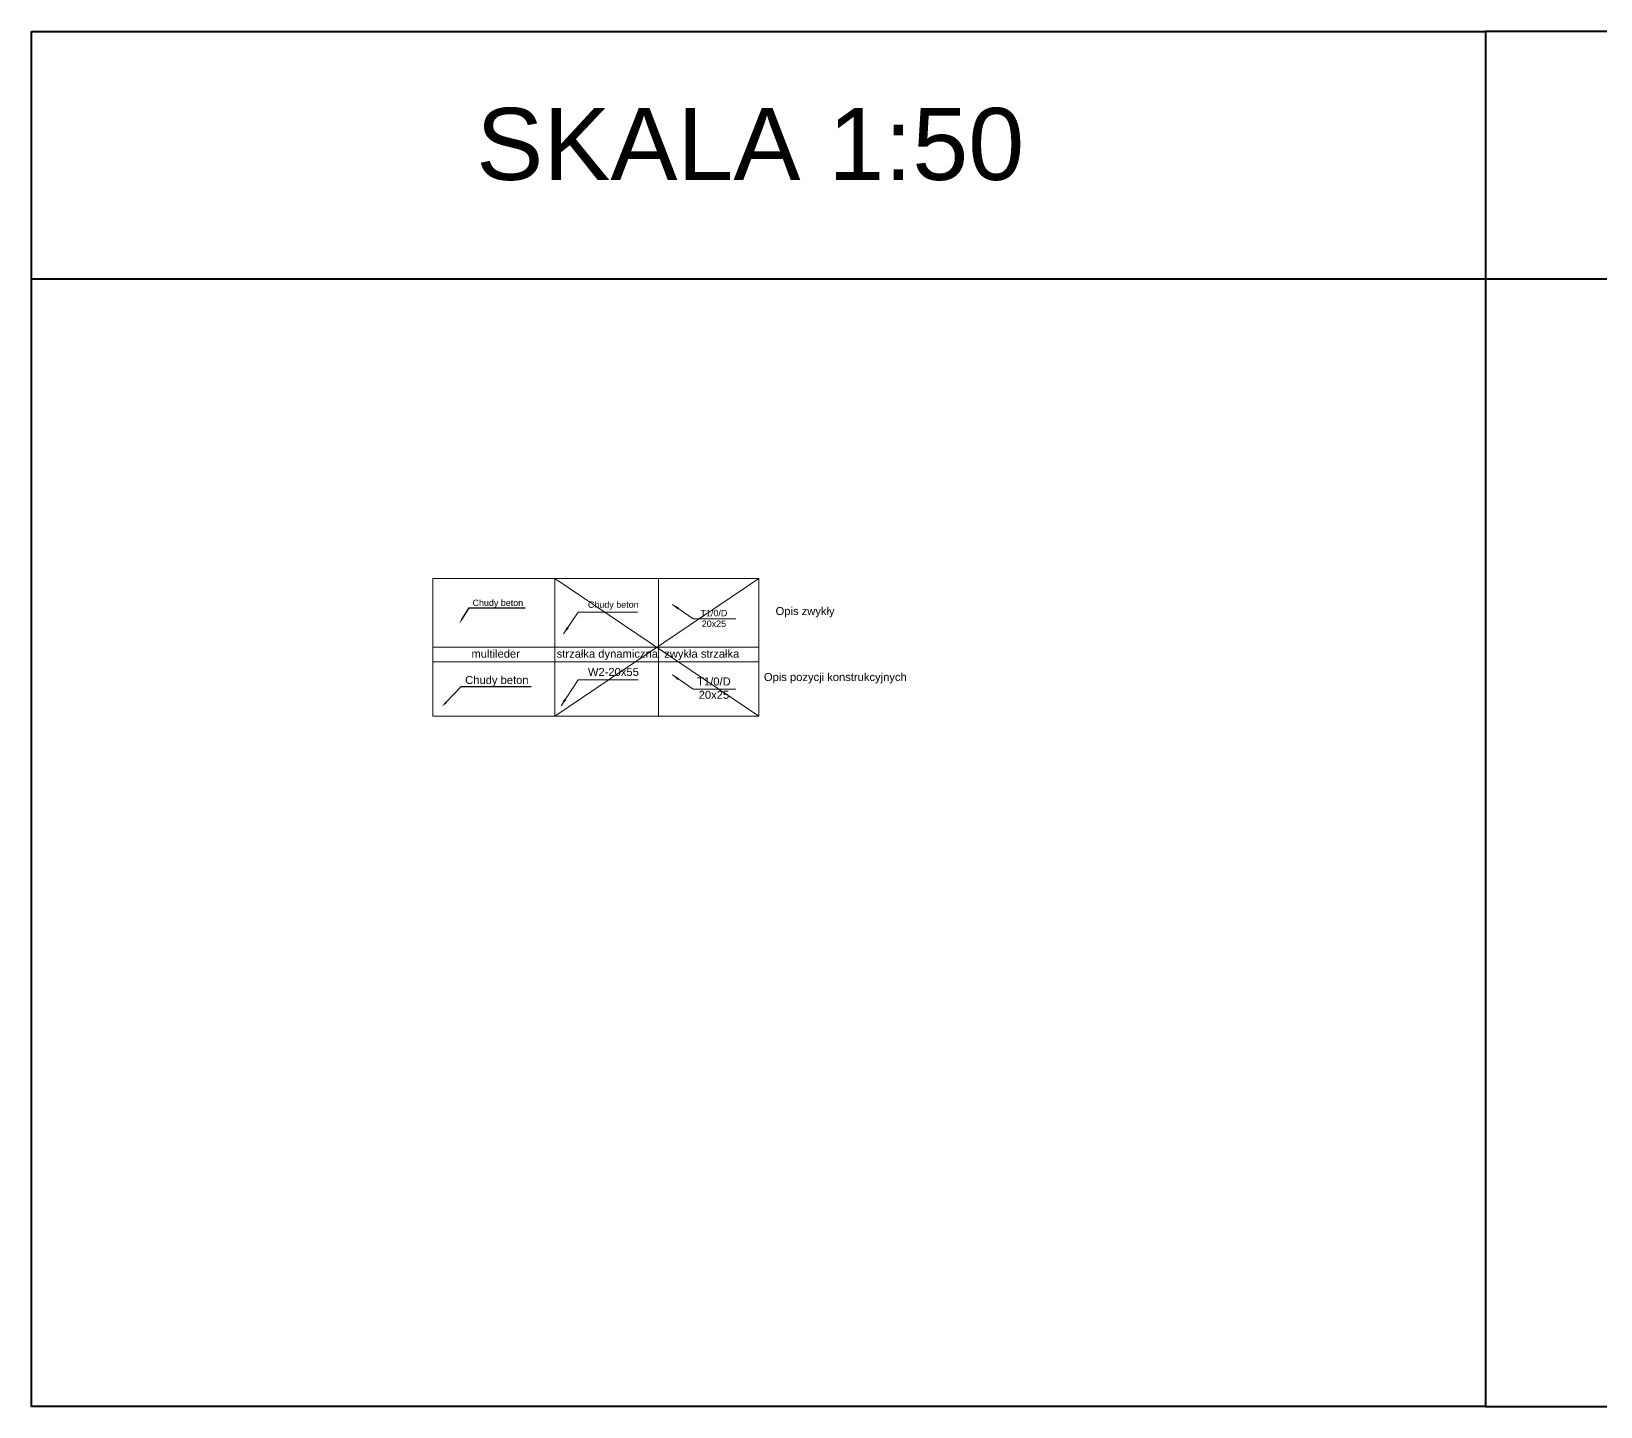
# Model space of a CAD drawing. Header units: millimetres. Extents: x -21220 to 1756793, y -806857 to 86733.
# Drawn here: x 61759 to 81373, y -33330 to -16137 of the extents above; entities that cross this region are included whole.
import ezdxf
from ezdxf import colors
from ezdxf.entities.mleader import LeaderData, LeaderLine
from ezdxf.math import Vec2, Vec3

# ---------------------------------------------------------------- set-up
doc = ezdxf.new("R2010")
doc.units = ezdxf.units.MM
doc.header["$LTSCALE"] = 10
for name, color, linetype, lineweight in [('G-Cienka', 4, 'Continuous', 9), ('G-Elementy konstrukcyjne', 1, 'Continuous', 40), ('G-Opisy', 2, 'Continuous', 18)]:
    doc.layers.add(name, color=color, linetype=linetype, lineweight=lineweight)
doc.styles.add('Arial-GG', font='arial.ttf')
doc.dimstyles.new('W-1 do 50-GG cm', dxfattribs={"dimscale": 50, "dimtxt": 2, "dimasz": 1.8, "dimexe": 1.5, "dimexo": 0, "dimgap": 0.6, "dimtad": 1, "dimdec": 1, "dimlfac": 0.1, "dimrnd": 0.5, "dimzin": 9, "dimtxsty": 'Arial-GG', "dimblk": 'OBLIQUE', "dimcen": 0, "dimdle": 1, "dimclrd": 4, "dimclre": 4, "dimclrt": 7, "dimadec": 0, "dimazin": 0, "dimtfac": 1, "dimtdec": 1, "dimtix": 1, "dimtmove": 0, "dimatfit": 0, "dimfxl": 1.5, "dimfxlon": 1, "dimlwd": -1, "dimlwe": -1, "dimarcsym": 0})

# ---------------------------------------------------------------- blocks, each defined once
blk = doc.blocks.new('_Oblique')
at = {"color": 0, "linetype": 'ByBlock', "lineweight": -2}
blk.add_line((-0.5, -0.5), (0.5, 0.5), dxfattribs=at)

msp = doc.modelspace()

# ---------------------------------------------------------------- linework, layer by layer
at = {"layer": 'G-Cienka'}
msp.add_line((70850.93, -24016.53), (66775.93, -24016.53), dxfattribs=at)
for points in [[(66775.93, -22976.53), (70850.93, -22976.53), (70850.93, -23836.53), (66775.93, -23836.53)], [(68300.93, -22976.53), (69595.93, -22976.53), (69595.93, -23836.53), (68300.93, -23836.53)], [(66775.93, -23836.53), (70850.93, -23836.53), (70850.93, -24696.53), (66775.93, -24696.53)], [(68300.93, -23836.53), (69595.93, -23836.53), (69595.93, -24696.53), (68300.93, -24696.53)]]:
    msp.add_lwpolyline(points, close=True, dxfattribs=at)
at = {"layer": 'G-Cienka', "ltscale": 2}
for points in [[(68300.93, -22976.53), (70850.93, -24696.53)], [(68300.93, -24696.53), (70850.93, -22976.53)]]:
    msp.add_lwpolyline(points, dxfattribs=at)
at = {"layer": 'G-Elementy konstrukcyjne', "ltscale": 200}
msp.add_line((61759.16, -19229.74), (106684.28, -19229.74), dxfattribs=at)
for points in [[(61759.16, -16136.59), (79935.59, -16136.59), (79935.59, -33329.52), (61759.16, -33329.52)], [(106684.28, -16136.59), (79935.59, -16136.59), (79935.59, -33329.52), (106684.28, -33329.52)]]:
    msp.add_lwpolyline(points, close=True, dxfattribs=at)

# ---------------------------------------------------------------- texts
at = {"layer": 'G-Opisy', "color": 2, "style": 'Arial-GG'}
for s, insert, char_height, width, attachment_point in [('\\pxsm1,qc;SKALA 1:50', (62629.41, -18006.8), 900, 16228.5896, 7), ('{\\fArial|b0|i0|c0|p34;\\W9.91544;   }Opis zwykły', (69906.57, -23332.95), 100, 3052.0085, 1), ('\\pxsm1,qc;T1/0/D\\P20x25', (70018.32, -23368.7), 80, 544.0304, 1), ('\\pxsm1,qc;multileder', (66035.93, -23866.53), 100, 3052.0085, 1), ('{\\fArial|b0|i0|c0|p34;\\W7.67819;   }strzałka dynamiczna', (67430.93, -23866.53), 100, 3052.0085, 1), ('{\\fArial|b0|i0|c0|p34;\\W9.08604;   }zwykła strzałka', (68610.93, -23866.53), 100, 3052.0085, 1), ('\\pxsm1,qc;T1/0/D\\P20x25', (70018.32, -24213.7), 100, 544.0304, 1), ('\\pxsm1,qc;Opis pozycji konstrukcyjnych', (70281.57, -24157.95), 100, 3052.0085, 1)]:
    msp.add_mtext(s, dxfattribs=dict(at, insert=insert, char_height=char_height, width=width, attachment_point=attachment_point))
at = {"layer": 'G-Opisy', "attachment_point": 4, "style": 'Arial-GG'}
for s, insert, char_height in [('{\\C2;Chudy beton}', (68715.37, -23315.28), 80), ('{\\fArial|b0|i0|c238|p34;\\C2;W2-20x55}', (68715.37, -24145.28), 100)]:
    msp.add_mtext(s, dxfattribs=dict(at, insert=insert, char_height=char_height))

# ---------------------------------------------------------------- leaders
at = {"layer": 'G-Opisy'}
for points in [[(69770.56, -23301.94), (70031.21, -23480.16), (70563.57, -23480.16)], [(69770.56, -24181.94), (70031.21, -24360.16), (70563.57, -24360.16)]]:
    msp.add_leader(points, dimstyle='W-1 do 50-GG cm', dxfattribs=at)
at = {"layer": 'G-Opisy', "annotation_type": 0, "has_hookline": 1, "hookline_direction": 0}
for points, text_width in [([(68410.93, -23666.53), (68595.37, -23398.61), (68685.37, -23398.61)], 620.52), ([(68380.93, -24566.53), (68595.37, -24241.94), (68685.37, -24241.94)], 629.4)]:
    msp.add_leader(points, dimstyle='W-1 do 50-GG cm', dxfattribs=dict(at, text_width=text_width))
at = {"layer": 'G-Opisy', "ltscale": 0.8}
ml = msp.add_multileader_mtext('Standard', dxfattribs=at)
ml.set_content('Chudy beton', color=2, style='Arial-GG')
ml.set_leader_properties(color=4)
ml.build(insert=Vec2(0, 0))
ml.multileader.update_dxf_attribs({"text_left_attachment_type": 5, "text_right_attachment_type": 5, "dogleg_length": 10, "arrow_head_size": 60, "scale": 2})
ctx = ml.context
ctx.base_point, ctx.scale, ctx.char_height, ctx.arrow_head_size, ctx.landing_gap_size, ctx.plane_origin = Vec3(67252.54, -23345.12), 2, 80, 60, 20, Vec3(66879.62, -24331.33)
ctx.left_attachment, ctx.right_attachment = 5, 5
notes = []
notes.append((ctx, [(0, (1, 1, 0), (67232.54, -23345.12), (1, 0), 20, [(0, [(67108.05, -23539.21)], 0, [])])]))
ctx.mtext.insert, ctx.mtext.defined_height, ctx.mtext.flow_direction = Vec3(67272.54, -23240.24), 80, 5
ml = msp.add_multileader_mtext('Standard', dxfattribs=at)
ml.set_content('Chudy beton', color=2, style='Arial-GG')
ml.set_leader_properties(color=4)
ml.build(insert=Vec2(0, 0))
ml.multileader.update_dxf_attribs({"text_left_attachment_type": 5, "text_right_attachment_type": 5, "dogleg_length": 10, "arrow_head_size": 75, "scale": 2.5})
ctx = ml.context
ctx.base_point, ctx.scale, ctx.char_height, ctx.arrow_head_size, ctx.landing_gap_size, ctx.plane_origin = Vec3(67156.19, -24328.44), 2.5, 100, 75, 25, Vec3(66809.76, -24970.87)
ctx.left_attachment, ctx.right_attachment = 5, 5
notes.append((ctx, [(0, (1, 1, 0), (67131.19, -24328.44), (1, 0), 25, [(0, [(66890.83, -24578.07)], 0, [])])]))
ctx.mtext.insert, ctx.mtext.defined_height, ctx.mtext.line_spacing_style, ctx.mtext.flow_direction = Vec3(67181.19, -24195.11), 80, 2, 5
for ctx, leaders in notes:
    for number, flags, end, landing, length, lines in leaders:
        leader = LeaderData()
        leader.index, (leader.has_last_leader_line, leader.has_dogleg_vector, leader.attachment_direction) = number, flags
        leader.last_leader_point, leader.dogleg_vector, leader.dogleg_length = Vec3(end), Vec3(landing), length
        for number, points, colour, breaks in lines:
            line = LeaderLine()
            line.index, line.vertices, line.color, line.breaks = number, Vec3.list(points), colors.encode_raw_color(colour), breaks
            leader.lines.append(line)
        ctx.leaders.append(leader)

doc.saveas('drawing.dxf')
